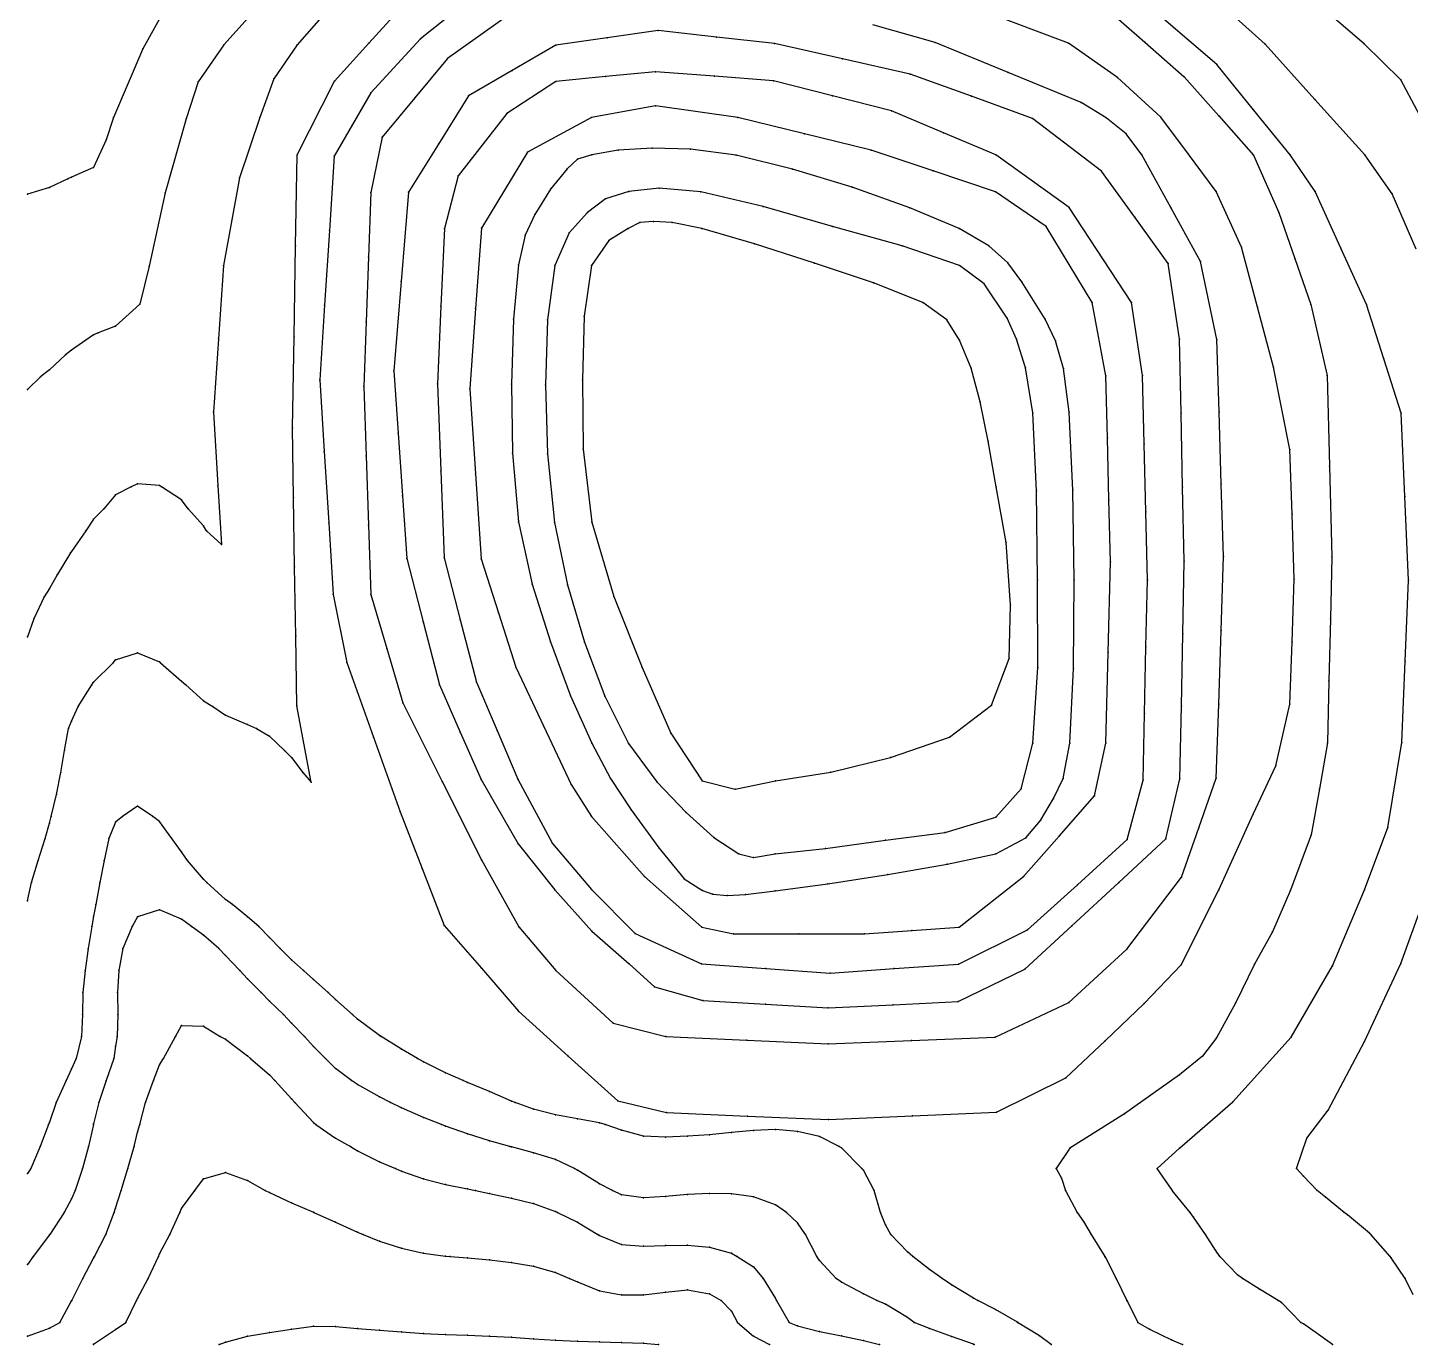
# Model space of a CAD drawing. Extents: x 5604 to 6786, y 4594 to 5776.
# Drawn here: x 5604 to 6355, y 4594 to 5309 of the extents above; entities that cross this region are included whole.
import ezdxf

# ---------------------------------------------------------------- set-up
doc = ezdxf.new("R2010")
doc.units = 0
doc.layers.get('0').update_dxf_attribs({"linetype": 'CONTINUOUS'})

msp = doc.modelspace()

# ---------------------------------------------------------------- linework, layer by layer
at = {"color": 173}
for points in [[(5690.168, 5339.86, 180), (5666.671, 5297.431, 180), (5650.72, 5260.097, 180), (5646.839, 5248.002, 180), (5639.959, 5233.025, 180), (5628.023, 5227.803, 180), (5625.878, 5226.777, 180), (5616.086, 5222.208, 180), (5604.15, 5218.571, 180)], [(5776.705, 5329.663, 140), (5750.357, 5299.554, 140), (5737.735, 5281.129, 140), (5730.162, 5260.184, 140), (5719.078, 5227.446, 140), (5710.431, 5179.731, 140), (5707.754, 5139.904, 140), (5705.077, 5100.077, 140), (5707.406, 5060.307, 140), (5709.274, 5028.4, 140), (5701.226, 5035.795, 140), (5699.641, 5038.407, 140), (5691.341, 5047.732, 140), (5687.705, 5052.488, 140), (5676.794, 5059.668, 140), (5675.768, 5060.321, 140), (5663.832, 5061.347, 140), (5660.288, 5059.668, 140), (5651.896, 5055.378, 140), (5645.554, 5047.732, 140), (5639.959, 5042.043, 140), (5635.763, 5035.795, 140), (5628.023, 5024.605, 140), (5627.463, 5023.859, 140), (5620.096, 5011.923, 140), (5616.086, 5004.462, 140), (5613.102, 4999.986, 140), (5607.507, 4988.05, 140), (5604.15, 4978.165, 140)], [(6357.652, 5188.616, 160), (6344.57, 5218.615, 160), (6329.741, 5239.867, 160), (6302.714, 5269.874, 160), (6275.688, 5299.88, 160), (6242.392, 5329.902, 160)], [(5604.15, 4834.929, 120), (5606.295, 4844.813, 120), (5609.838, 4856.75, 120), (5613.568, 4868.687, 120), (5616.086, 4876.986, 120), (5616.833, 4880.623, 120), (5619.816, 4892.559, 120), (5622.148, 4904.496, 120), (5624.106, 4916.432, 120), (5626.344, 4928.368, 120), (5628.023, 4932.471, 120), (5631.473, 4940.305, 120), (5638.933, 4952.241, 120), (5639.959, 4953.546, 120), (5650.59, 4964.177, 120), (5651.896, 4965.763, 120), (5663.832, 4969.493, 120), (5675.768, 4964.55, 120), (5676.234, 4964.177, 120), (5687.705, 4954.106, 120), (5689.942, 4952.241, 120), (5699.641, 4943.382, 120), (5704.677, 4940.305, 120), (5711.577, 4935.735, 120), (5723.514, 4930.606, 120), (5728.363, 4928.368, 120), (5735.45, 4924.358, 120), (5743.563, 4916.432, 120), (5747.386, 4912.702, 120), (5753.541, 4904.496, 120), (5758.054, 4899.328, 120), (5750.221, 4940.837, 120), (5749.622, 4978.529, 120), (5749.022, 5016.221, 120), (5748.423, 5053.913, 120), (5747.824, 5091.604, 120), (5748.698, 5141.02, 120), (5749.571, 5190.436, 120), (5750.445, 5239.852, 120), (5770.627, 5279.9, 120), (5789.392, 5300.464, 120), (5808.157, 5321.029, 120)], [(5842.914, 5323.027, 100), (5817.267, 5302.744, 100), (5790.414, 5273.559, 100), (5770.475, 5239.198, 100), (5767.879, 5198.692, 100), (5765.284, 5158.186, 100), (5762.688, 5117.68, 100), (5765.129, 5078.87, 100), (5767.57, 5040.06, 100), (5770.012, 5001.25, 100), (5777.423, 4964.299, 100), (5791.854, 4923.721, 100), (5806.284, 4883.144, 100), (5818.254, 4852.368, 100), (5830.225, 4821.592, 100), (5850.393, 4798.316, 100), (5870.561, 4775.041, 100), (5897.535, 4750.655, 100), (5924.509, 4726.269, 100), (5950.785, 4719.942, 100), (5994.783, 4718.077, 100), (6038.78, 4716.211, 100), (6084.396, 4718.154, 100), (6130.011, 4720.098, 100), (6167.53, 4738.851, 100), (6188.835, 4758.989, 100), (6210.142, 4779.127, 100), (6230.105, 4800.206, 100), (6250.525, 4840.833, 100), (6269.139, 4882.029, 100), (6281.586, 4908.18, 100), (6289.055, 4941.618, 100), (6290.3, 4975.576, 100), (6291.544, 5009.535, 100), (6290.3, 5044.737, 100), (6289.055, 5079.939, 100), (6280.342, 5124.537, 100), (6271.643, 5157.097, 100), (6262.944, 5189.657, 100), (6249.222, 5220.022, 100), (6234.212, 5240.204, 100), (6219.203, 5260.385, 100), (6195.65, 5281.831, 100), (6169.093, 5300.517, 100), (6123.224, 5317.706, 100)], [(6367.015, 5247.266, 180), (6349.427, 5280.499, 180), (6329.531, 5300.028, 180), (6300.695, 5324.954, 180)], [(5728.631, 5319.654, 160), (5710.62, 5299.515, 160), (5696.698, 5279.446, 160), (5690.199, 5259.432, 160), (5678.846, 5219.307, 160), (5670.046, 5179.362, 160), (5665.009, 5158.775, 160), (5651.896, 5146.859, 160), (5642.477, 5143.223, 160), (5639.959, 5142.197, 160), (5628.023, 5133.897, 160), (5624.759, 5131.286, 160), (5616.086, 5123.08, 160), (5611.144, 5119.35, 160), (5604.15, 5112.449, 160)], [(5870.772, 5319.663, 80), (5831.938, 5292.182, 80), (5814.274, 5270.807, 80), (5796.611, 5249.432, 80), (5790.38, 5219.382, 80), (5789.137, 5184.267, 80), (5787.894, 5149.152, 80), (5786.65, 5114.037, 80), (5787.894, 5076.424, 80), (5789.137, 5038.811, 80), (5790.38, 5001.198, 80), (5799.025, 4971.812, 80), (5807.669, 4942.425, 80), (5829.029, 4899.77, 80), (5850.389, 4857.114, 80), (5870.772, 4820.849, 80), (5890.848, 4797.085, 80), (5921.962, 4768.583, 80), (5950.462, 4761.241, 80), (5994.481, 4759.28, 80), (6038.5, 4757.318, 80), (6083.813, 4759.104, 80), (6129.126, 4760.891, 80), (6169.255, 4779.781, 80), (6200.61, 4808.708, 80), (6230.384, 4847.712, 80), (6239.786, 4874.603, 80), (6249.188, 4901.494, 80), (6250.504, 4941.607, 80), (6251.82, 4981.72, 80), (6253.137, 5021.833, 80), (6251.938, 5061.099, 80), (6250.738, 5100.364, 80), (6249.539, 5139.63, 80), (6240.652, 5181.972, 80), (6224.734, 5210.941, 80), (6208.816, 5239.911, 80), (6200.391, 5251.219, 80), (6189.508, 5259.896, 80), (6175.816, 5268.236, 80), (6136.245, 5284.53, 80), (6096.674, 5300.825, 80), (6062.874, 5310.419, 80)], [(6189.101, 5319.687, 120), (6210.425, 5300.939, 120), (6231.749, 5282.191, 120), (6250.564, 5260.96, 120), (6269.38, 5239.729, 120), (6283.129, 5208.541, 120), (6291.839, 5183.615, 120), (6300.549, 5158.689, 120), (6309.295, 5120.071, 120), (6310.598, 5070.864, 120), (6311.902, 5021.657, 120), (6311.107, 4988.012, 120), (6310.313, 4954.367, 120), (6309.519, 4920.723, 120), (6305.151, 4895.762, 120), (6300.782, 4870.801, 120), (6289.562, 4840.765, 120), (6279.78, 4818.124, 120), (6269.914, 4800.494, 120), (6259.618, 4779.303, 120), (6249.283, 4760.627, 120), (6241.743, 4750.548, 120), (6229.326, 4740.47, 120), (6199.487, 4719.291, 120), (6169.677, 4700.603, 120), (6162.268, 4689.641, 120), (6165.159, 4684.419, 120), (6167.397, 4677.705, 120), (6173.645, 4665.768, 120), (6177.095, 4660.919, 120), (6181.385, 4653.832, 120), (6188.659, 4641.896, 120), (6189.032, 4641.243, 120), (6194.907, 4629.959, 120), (6200.595, 4618.023, 120), (6200.968, 4617.37, 120), (6206.563, 4606.086, 120), (6212.905, 4602.356, 120), (6224.841, 4596.575, 120), (6230.902, 4594.15, 120)], [(6312.219, 4594.15, 140), (6308.396, 4596.761, 140), (6296.459, 4605.247, 140), (6295.153, 4606.086, 140), (6284.523, 4616.904, 140), (6282.844, 4618.023, 140), (6272.586, 4624.177, 140), (6263.448, 4629.959, 140), (6260.65, 4631.917, 140), (6251.138, 4641.896, 140), (6248.714, 4645.252, 140), (6243.305, 4653.832, 140), (6236.777, 4663.157, 140), (6235.005, 4665.768, 140), (6225.307, 4677.705, 140), (6224.841, 4678.357, 140), (6217.194, 4689.641, 140), (6229.216, 4700.567, 140), (6258.204, 4725.709, 140), (6289.803, 4760.848, 140), (6312.296, 4799.596, 140), (6329.73, 4840.815, 140), (6342.294, 4874.663, 140), (6349.837, 4920.864, 140), (6351.67, 4964.927, 140), (6353.503, 5008.99, 140), (6351.554, 5054.325, 140), (6349.605, 5099.66, 140), (6340.124, 5129.1, 140), (6330.643, 5158.541, 140), (6316.788, 5189.255, 140), (6302.932, 5219.969, 140), (6289.251, 5239.886, 140), (6269.359, 5264.367, 140), (6249.468, 5288.848, 140), (6219.567, 5314.563, 140)], [(5890.775, 5299.45, 60), (5867.09, 5285.662, 60), (5843.406, 5271.874, 60), (5827.092, 5245.712, 60), (5810.778, 5219.55, 60), (5806.828, 5171.121, 60), (5802.877, 5122.691, 60), (5805.254, 5088.73, 60), (5807.631, 5054.769, 60), (5810.009, 5020.807, 60), (5818.798, 4986.438, 60), (5827.588, 4952.068, 60), (5838.926, 4926.384, 60), (5850.264, 4900.701, 60), (5870.263, 4865.828, 60), (5890.262, 4840.941, 60), (5910.389, 4818.352, 60), (5930.517, 4800.735, 60), (5944.363, 4788.267, 60), (5970.515, 4780.76, 60), (6004.564, 4778.751, 60), (6038.613, 4776.743, 60), (6073.912, 4778.496, 60), (6109.21, 4780.248, 60), (6145.377, 4797.806, 60), (6170.868, 4821.366, 60), (6196.359, 4844.926, 60), (6221.85, 4868.486, 60), (6229.462, 4901.122, 60), (6230.252, 4940.499, 60), (6231.043, 4979.875, 60), (6231.833, 5019.252, 60), (6230.958, 5059.44, 60), (6230.082, 5099.627, 60), (6229.206, 5139.815, 60), (6223.068, 5180.952, 60), (6205.024, 5205.926, 60), (6186.979, 5230.899, 60), (6149.465, 5259.64, 60), (6116.301, 5271.681, 60), (6083.136, 5283.721, 60), (6046.303, 5291.97, 60), (6009.47, 5300.218, 60), (5977.921, 5303.791, 60), (5946.373, 5307.364, 60), (5918.574, 5303.407, 60), (5890.775, 5299.45, 60)], [(5890.712, 5279.701, 40), (5864.218, 5262.279, 40), (5837.7, 5228.539, 40), (5830.396, 5199.825, 40), (5828.461, 5157.667, 40), (5826.526, 5115.508, 40), (5828.327, 5068.344, 40), (5830.127, 5021.179, 40), (5838.904, 4987.43, 40), (5847.68, 4953.68, 40), (5858.964, 4927.348, 40), (5870.248, 4901.015, 40), (5888.945, 4866.039, 40), (5910.099, 4841.042, 40), (5933.762, 4817.13, 40), (5969.876, 4800.7, 40), (6004.733, 4798.166, 40), (6039.59, 4795.63, 40), (6074.464, 4798.104, 40), (6109.338, 4800.579, 40), (6146.815, 4819.195, 40), (6173.818, 4843.664, 40), (6200.821, 4868.132, 40), (6209.505, 4900.355, 40), (6210.285, 4936.57, 40), (6211.064, 4972.785, 40), (6211.844, 5009, 40), (6210.975, 5046.032, 40), (6210.105, 5083.065, 40), (6209.236, 5120.098, 40), (6203.144, 5159.633, 40), (6169.441, 5211.193, 40), (6129.533, 5239.776, 40), (6101.221, 5251.758, 40), (6072.909, 5263.74, 40), (6040.956, 5271.916, 40), (6009.003, 5280.091, 40), (5976.935, 5282.497, 40), (5944.866, 5284.903, 40), (5917.789, 5282.302, 40), (5890.712, 5279.701, 40)], [(5910.219, 5260.095, 20), (5875.373, 5241.234, 20), (5850.423, 5199.956, 20), (5847.25, 5156.379, 20), (5844.078, 5112.803, 20), (5847.146, 5066.72, 20), (5850.215, 5020.637, 20), (5859.604, 4991.218, 20), (5868.993, 4961.798, 20), (5884.006, 4929.896, 20), (5899.021, 4897.995, 20), (5910.219, 4880.625, 20), (5938.897, 4848.174, 20), (5970.016, 4820.694, 20), (5987.219, 4816.949, 20), (6022.731, 4816.949, 20), (6058.243, 4816.949, 20), (6083.917, 4818.822, 20), (6109.59, 4820.694, 20), (6144.617, 4848.171, 20), (6163.912, 4869.995, 20), (6183.207, 4891.818, 20), (6189.319, 4920.441, 20), (6190.558, 4969.657, 20), (6191.797, 5018.872, 20), (6190.971, 5052.52, 20), (6190.145, 5086.168, 20), (6189.319, 5119.816, 20), (6181.857, 5159.741, 20), (6156.837, 5200.985, 20), (6129.315, 5219.771, 20), (6095.614, 5231.097, 20), (6061.913, 5242.423, 20), (6025.754, 5251.249, 20), (5989.597, 5260.075, 20), (5944.913, 5266.362, 20), (5910.219, 5260.095, 20)], [(5910.282, 5239.867, 0), (5902.624, 5237.432, 0), (5896.878, 5232.341, 0), (5887.854, 5221.125, 0), (5879.393, 5207.431, 0), (5874.087, 5196.253, 0), (5870.499, 5180.096, 0), (5867.833, 5150.687, 0), (5866.748, 5115.347, 0), (5867.302, 5077.97, 0), (5870.499, 5040.563, 0), (5878.025, 5006.836, 0), (5887.882, 4975.577, 0), (5898.837, 4946.26, 0), (5910.282, 4920.543, 0), (5920.534, 4901.354, 0), (5931.586, 4884.35, 0), (5946.701, 4863.709, 0), (5960.39, 4846.797, 0), (5970.296, 4840.427, 0), (5976.038, 4838.571, 0), (5983.79, 4837.816, 0), (5993.806, 4838.32, 0), (6009.78, 4840.257, 0), (6038.313, 4844.125, 0), (6070.934, 4849.108, 0), (6103.098, 4854.797, 0), (6129.639, 4860.464, 0), (6145.812, 4869.146, 0), (6153.818, 4878.47, 0), (6160.911, 4890.472, 0), (6166.134, 4901.322, 0), (6169.762, 4920.576, 0), (6171.646, 4961.046, 0), (6172.089, 5009.131, 0), (6171.362, 5057.756, 0), (6169.422, 5100.149, 0), (6166.333, 5123.865, 0), (6162.037, 5138.857, 0), (6156.259, 5150.572, 0), (6143.757, 5170.826, 0), (6136.065, 5181.236, 0), (6125.691, 5190.474, 0), (6109.748, 5199.87, 0), (6082.941, 5211.146, 0), (6051.551, 5222.274, 0), (6019.263, 5232.161, 0), (5988.563, 5239.724, 0), (5963.929, 5242.952, 0), (5943.07, 5243.539, 0), (5924.67, 5242.412, 0), (5910.282, 5239.867, 0)], [(5930.426, 5219.864, -20), (5917.827, 5216.023, -20), (5907.891, 5208.581, -20), (5897.96, 5197.554, -20), (5890.209, 5179.835, -20), (5886.247, 5150.304, -20), (5885.113, 5115.014, -20), (5886.251, 5077.616, -20), (5890.071, 5040.2, -20), (5897.07, 5006.477, -20), (5906.431, 4975.23, -20), (5917.431, 4946.008, -20), (5930.288, 4920.228, -20), (5945.593, 4899.471, -20), (5961.495, 4882.783, -20), (5976.536, 4869.219, -20), (5990.128, 4860.335, -20), (5997.982, 4858.463, -20), (6009.743, 4860.335, -20), (6037.159, 4863.301, -20), (6069.617, 4867.832, -20), (6102.07, 4872.049, -20), (6129.562, 4880.35, -20), (6143.243, 4895.688, -20), (6149.738, 4920.517, -20), (6152.386, 4961.565, -20), (6152.187, 5008.957, -20), (6151.597, 5057.447, -20), (6149.591, 5099.878, -20), (6145.695, 5124.297, -20), (6140.711, 5139.855, -20), (6135.725, 5151.132, -20), (6123.28, 5169.758, -20), (6109.928, 5179.772, -20), (6078.654, 5190.468, -20), (6040.88, 5201.025, -20), (6003.259, 5211.738, -20), (5969.398, 5219.802, -20), (5946.853, 5221.712, -20), (5930.426, 5219.864, -20)], [(5930.009, 5199.815, -40), (5919.538, 5193.427, -40), (5910.162, 5179.747, -40), (5906.136, 5152.267, -40), (5905.219, 5117.654, -40), (5905.707, 5080.137, -40), (5910.247, 5040.517, -40), (5922.271, 5000.083, -40), (5937.722, 4961.604, -40), (5953.171, 4925.917, -40), (5970.162, 4900.094, -40), (5988.19, 4895.454, -40), (6009.97, 4900.087, -40), (6040.093, 4904.699, -40), (6072.421, 4912.762, -40), (6104.51, 4923.776, -40), (6127.279, 4941.124, -40), (6136.864, 4966.425, -40), (6137.548, 4995.602, -40), (6135.187, 5029.35, -40), (6129.691, 5059.717, -40), (6125.492, 5084.495, -40), (6121.002, 5105.708, -40), (6116.125, 5124.118, -40), (6109.856, 5139.324, -40), (6102.916, 5150.27, -40), (6090.021, 5159.68, -40), (6063.222, 5170.448, -40), (6031.241, 5181.02, -40), (5998.561, 5191.516, -40), (5969.948, 5199.815, -40), (5953.857, 5203.106, -40), (5943.714, 5203.578, -40), (5936.462, 5203.186, -40), (5930.009, 5199.815, -40)], [(6159.657, 4594.15, 100), (6153.223, 4598.719, 100), (6141.379, 4606.086, 100), (6141.286, 4606.18, 100), (6129.35, 4612.987, 100), (6119.838, 4618.023, 100), (6117.414, 4619.235, 100), (6105.477, 4626.509, 100), (6100.441, 4629.959, 100), (6093.541, 4634.808, 100), (6084.496, 4641.896, 100), (6081.604, 4644.32, 100), (6072.652, 4653.832, 100), (6069.668, 4659.054, 100), (6066.964, 4665.768, 100), (6063.607, 4677.705, 100), (6057.732, 4688.708, 100), (6056.893, 4689.641, 100), (6045.795, 4700.831, 100), (6044.49, 4701.577, 100), (6033.859, 4706.986, 100), (6021.923, 4709.69, 100), (6009.986, 4710.716, 100), (5998.05, 4710.25, 100), (5986.114, 4709.131, 100), (5974.177, 4707.918, 100), (5962.241, 4707.079, 100), (5950.305, 4706.613, 100), (5938.368, 4707.172, 100), (5926.432, 4710.437, 100), (5917.479, 4713.514, 100), (5914.496, 4714.353, 100), (5902.559, 4716.591, 100), (5890.623, 4718.736, 100), (5878.687, 4721.813, 100), (5868.708, 4725.45, 100), (5866.75, 4726.196, 100), (5854.813, 4731.325, 100), (5842.877, 4736.36, 100), (5840.453, 4737.386, 100), (5830.941, 4741.489, 100), (5819.004, 4747.458, 100), (5815.647, 4749.323, 100), (5807.068, 4754.452, 100), (5796.064, 4761.259, 100), (5795.132, 4761.819, 100), (5783.195, 4770.678, 100), (5780.398, 4773.195, 100), (5771.259, 4781.309, 100), (5767.249, 4785.132, 100), (5759.323, 4792.126, 100), (5753.821, 4797.068, 100), (5747.386, 4802.85, 100), (5741.138, 4809.004, 100), (5735.45, 4814.973, 100), (5729.575, 4820.941, 100), (5723.514, 4826.256, 100), (5715.401, 4832.877, 100), (5711.577, 4835.675, 100), (5701.413, 4844.813, 100), (5699.641, 4846.679, 100), (5690.968, 4856.75, 100), (5687.705, 4861.413, 100), (5682.482, 4868.687, 100), (5675.768, 4877.918, 100), (5672.131, 4880.623, 100), (5663.832, 4886.311, 100), (5655.625, 4880.623, 100), (5651.896, 4877.639, 100), (5648.166, 4868.687, 100), (5645.647, 4856.75, 100), (5643.316, 4844.813, 100), (5641.078, 4832.877, 100), (5639.959, 4826.629, 100), (5639.026, 4820.941, 100), (5637.068, 4809.004, 100), (5635.39, 4797.068, 100), (5634.177, 4785.132, 100), (5633.991, 4773.195, 100), (5633.338, 4761.259, 100), (5630.447, 4749.323, 100), (5628.023, 4743.728, 100), (5625.039, 4737.386, 100), (5619.537, 4725.45, 100), (5616.086, 4714.819, 100), (5615.434, 4713.514, 100), (5610.958, 4701.577, 100), (5605.829, 4689.641, 100), (5604.15, 4686.843, 100)], [(6117.88, 4594.15, 90), (6117.414, 4594.336, 90), (6105.477, 4598.346, 90), (6093.541, 4602.729, 90), (6085.241, 4606.086, 90), (6081.604, 4608.697, 90), (6069.668, 4615.878, 90), (6064.912, 4618.023, 90), (6057.732, 4621.66, 90), (6045.795, 4627.908, 90), (6042.998, 4629.959, 90), (6033.859, 4639.75, 90), (6032.46, 4641.896, 90), (6026.306, 4653.832, 90), (6021.923, 4660.173, 90), (6016.048, 4665.768, 90), (6009.986, 4669.964, 90), (5998.05, 4674.254, 90), (5986.114, 4675.933, 90), (5974.177, 4676.119, 90), (5962.241, 4675.466, 90), (5950.305, 4674.348, 90), (5938.368, 4673.695, 90), (5926.432, 4675.28, 90), (5921.583, 4677.705, 90), (5914.496, 4681.341, 90), (5902.559, 4688.708, 90), (5900.88, 4689.641, 90), (5890.623, 4694.583, 90), (5878.687, 4698.127, 90), (5866.75, 4701.297, 90), (5865.911, 4701.577, 90), (5854.813, 4704.655, 90), (5842.877, 4708.478, 90), (5830.941, 4712.674, 90), (5828.796, 4713.514, 90), (5819.004, 4717.244, 90), (5807.068, 4722.466, 90), (5801.007, 4725.45, 90), (5795.132, 4728.434, 90), (5783.195, 4735.148, 90), (5779.932, 4737.386, 90), (5771.259, 4743.914, 90), (5765.757, 4749.323, 90), (5759.323, 4755.851, 90), (5754.38, 4761.259, 90), (5747.386, 4768.533, 90), (5742.91, 4773.195, 90), (5735.45, 4780.469, 90), (5730.788, 4785.132, 90), (5723.514, 4792.592, 90), (5719.317, 4797.068, 90), (5711.577, 4805.274, 90), (5707.847, 4809.004, 90), (5699.641, 4816.185, 90), (5693.113, 4820.941, 90), (5687.705, 4824.951, 90), (5675.768, 4829.986, 90), (5663.832, 4826.256, 90), (5660.848, 4820.941, 90), (5655.812, 4809.004, 90), (5653.574, 4797.068, 90), (5652.921, 4785.132, 90), (5653.015, 4773.195, 90), (5652.735, 4761.259, 90), (5651.896, 4755.944, 90), (5650.87, 4749.323, 90), (5646.767, 4737.386, 90), (5642.757, 4725.45, 90), (5639.959, 4713.793, 90), (5639.866, 4713.514, 90), (5637.162, 4701.577, 90), (5633.991, 4689.641, 90), (5629.981, 4677.705, 90), (5628.023, 4673.135, 90), (5624.013, 4665.768, 90), (5616.18, 4653.832, 90), (5616.086, 4653.552, 90), (5607.134, 4641.896, 90), (5604.15, 4637.419, 90)], [(6356.141, 4621.1, 160), (6351.665, 4629.959, 160), (6344.205, 4641.056, 160), (6343.645, 4641.896, 160), (6333.014, 4653.832, 160), (6332.268, 4654.484, 160), (6320.332, 4664.462, 160), (6318.56, 4665.768, 160), (6308.396, 4673.975, 160), (6304.013, 4677.705, 160), (6296.459, 4685.444, 160), (6292.822, 4689.641, 160), (6298.408, 4706.119, 160), (6309.876, 4721.288, 160), (6329.633, 4758.605, 160), (6349.356, 4800.821, 160), (6360.64, 4831.81, 160)], [(5604.15, 4598.626, 80), (5616.086, 4602.916, 80), (5621.682, 4606.086, 80), (5628.023, 4617.743, 80), (5628.116, 4618.023, 80), (5634.084, 4629.959, 80), (5639.959, 4640.963, 80), (5640.425, 4641.896, 80), (5646.487, 4653.832, 80), (5651.149, 4665.768, 80), (5651.896, 4668.006, 80), (5654.973, 4677.705, 80), (5658.517, 4689.641, 80), (5661.874, 4701.577, 80), (5663.832, 4709.317, 80), (5664.951, 4713.514, 80), (5668.122, 4725.45, 80), (5672.504, 4737.386, 80), (5675.768, 4745.966, 80), (5677.82, 4749.323, 80), (5684.348, 4761.259, 80), (5687.705, 4767.32, 80), (5699.641, 4766.854, 80), (5708.593, 4761.259, 80), (5711.577, 4759.767, 80), (5723.514, 4750.815, 80), (5725.099, 4749.323, 80), (5735.45, 4740.371, 80), (5738.248, 4737.386, 80), (5747.386, 4727.408, 80), (5749.065, 4725.45, 80), (5759.323, 4714.54, 80), (5760.628, 4713.514, 80), (5771.259, 4706.053, 80), (5779.279, 4701.577, 80), (5783.195, 4699.246, 80), (5795.132, 4693.278, 80), (5803.804, 4689.641, 80), (5807.068, 4688.149, 80), (5819.004, 4683.953, 80), (5830.941, 4680.875, 80), (5842.877, 4678.544, 80), (5847.167, 4677.705, 80), (5854.813, 4676.119, 80), (5866.75, 4673.508, 80), (5878.687, 4670.524, 80), (5890.623, 4666.328, 80), (5891.742, 4665.768, 80), (5902.559, 4660.453, 80), (5913.656, 4653.832, 80), (5914.496, 4653.272, 80), (5926.432, 4648.423, 80), (5938.368, 4647.491, 80), (5950.305, 4647.771, 80), (5962.241, 4648.05, 80), (5974.177, 4646.931, 80), (5986.114, 4643.667, 80), (5989.284, 4641.896, 80), (5998.05, 4636.207, 80), (6003.365, 4629.959, 80), (6009.986, 4618.955, 80), (6010.546, 4618.023, 80), (6017.447, 4606.086, 80), (6021.923, 4604.221, 80), (6033.859, 4601.051, 80), (6045.795, 4598.719, 80), (6057.732, 4596.295, 80), (6066.498, 4594.15, 80)], [(5639.866, 4594.15, 70), (5639.959, 4594.243, 70), (5651.896, 4602.17, 70), (5657.397, 4606.086, 70), (5663.272, 4618.023, 70), (5663.832, 4618.955, 70), (5669.52, 4629.959, 70), (5675.208, 4641.896, 70), (5675.768, 4643.201, 70), (5681.363, 4653.832, 70), (5686.772, 4665.768, 70), (5687.705, 4667.82, 70), (5694.792, 4677.705, 70), (5699.641, 4684.046, 70), (5711.577, 4687.496, 70), (5723.514, 4683.113, 70), (5733.025, 4677.705, 70), (5735.45, 4676.585, 70), (5747.386, 4670.99, 70), (5759.323, 4665.861, 70), (5759.509, 4665.768, 70), (5771.259, 4660.453, 70), (5783.195, 4655.044, 70), (5786.18, 4653.832, 70), (5795.132, 4650.102, 70), (5807.068, 4646.278, 70), (5819.004, 4643.574, 70), (5830.941, 4642.082, 70), (5833.366, 4641.896, 70), (5842.877, 4641.056, 70), (5854.813, 4640.03, 70), (5866.75, 4638.632, 70), (5878.687, 4636.58, 70), (5890.623, 4633.223, 70), (5898.27, 4629.959, 70), (5902.559, 4628.001, 70), (5914.496, 4623.245, 70), (5926.432, 4621.007, 70), (5938.368, 4621.1, 70), (5950.305, 4622.406, 70), (5962.241, 4623.711, 70), (5974.177, 4621.66, 70), (5980.519, 4618.023, 70), (5986.114, 4612.241, 70), (5989.377, 4606.086, 70), (5998.05, 4598.533, 70), (6006.816, 4594.15, 70)], [(5708.127, 4594.15, 60), (5711.577, 4595.362, 60), (5723.514, 4598.533, 60), (5735.45, 4600.584, 60), (5747.386, 4602.356, 60), (5759.323, 4604.035, 60), (5771.259, 4603.848, 60), (5783.195, 4602.823, 60), (5795.132, 4601.797, 60), (5807.068, 4600.864, 60), (5819.004, 4600.118, 60), (5830.941, 4599.559, 60), (5842.877, 4599.092, 60), (5854.813, 4598.626, 60), (5866.75, 4597.973, 60), (5878.687, 4597.228, 60), (5890.623, 4596.481, 60), (5902.559, 4595.922, 60), (5914.496, 4595.456, 60), (5926.432, 4595.083, 60), (5938.368, 4594.709, 60), (5946.481, 4594.15, 60)]]:
    msp.add_polyline3d(points, dxfattribs=at)
for p in [(5946.373, 5307.364, 60), (5710.62, 5299.515, 160), (5750.357, 5299.554, 140), (5789.392, 5300.464, 120), (5817.267, 5302.744, 100), (5890.775, 5299.45, 60), (5890.775, 5299.45, 60), (5918.574, 5303.407, 60), (5977.921, 5303.791, 60), (6009.47, 5300.218, 60), (6096.674, 5300.825, 80), (6169.093, 5300.517, 100), (6210.425, 5300.939, 120), (6275.688, 5299.88, 160), (6329.531, 5300.028, 180), (5666.671, 5297.431, 180), (5831.938, 5292.182, 80), (6046.303, 5291.97, 60), (5867.09, 5285.662, 60), (5944.866, 5284.903, 40), (6083.136, 5283.721, 60), (6136.245, 5284.53, 80), (6249.468, 5288.848, 140), (5696.698, 5279.446, 160), (5737.735, 5281.129, 140), (5770.627, 5279.9, 120), (5890.712, 5279.701, 40), (5890.712, 5279.701, 40), (5917.789, 5282.302, 40), (5976.935, 5282.497, 40), (6009.003, 5280.091, 40), (6195.65, 5281.831, 100), (6231.749, 5282.191, 120), (6349.427, 5280.499, 180), (5790.414, 5273.559, 100), (5814.274, 5270.807, 80), (5843.406, 5271.874, 60), (6040.956, 5271.916, 40), (6116.301, 5271.681, 60), (6175.816, 5268.236, 80), (6302.714, 5269.874, 160), (5730.162, 5260.184, 140), (5864.218, 5262.279, 40), (5944.913, 5266.362, 20), (6072.909, 5263.74, 40), (6219.203, 5260.385, 100), (6250.564, 5260.96, 120), (6269.359, 5264.367, 140), (5650.72, 5260.097, 180), (5690.199, 5259.432, 160), (5910.219, 5260.095, 20), (5910.219, 5260.095, 20), (5989.597, 5260.075, 20), (6149.465, 5259.64, 60), (6189.508, 5259.896, 80), (5646.839, 5248.002, 180), (5796.611, 5249.432, 80), (5827.092, 5245.712, 60), (6025.754, 5251.249, 20), (6101.221, 5251.758, 40), (6200.391, 5251.219, 80), (5750.445, 5239.852, 120), (5770.475, 5239.198, 100), (5875.373, 5241.234, 20), (5910.282, 5239.867), (5910.282, 5239.867), (5924.67, 5242.412), (5943.07, 5243.539), (5963.929, 5242.952), (5988.563, 5239.724), (6061.913, 5242.423, 20), (6129.533, 5239.776, 40), (6208.816, 5239.911, 80), (6234.212, 5240.204, 100), (6269.38, 5239.729, 120), (6289.251, 5239.886, 140), (6329.741, 5239.867, 160), (5639.959, 5233.025, 180), (5896.878, 5232.341), (5902.624, 5237.432), (6019.263, 5232.161), (6095.614, 5231.097, 20), (6186.979, 5230.899, 60), (5625.878, 5226.777, 180), (5628.023, 5227.803, 180), (5719.078, 5227.446, 140), (5837.7, 5228.539, 40), (5604.15, 5218.571, 180), (5616.086, 5222.208, 180), (5678.846, 5219.307, 160), (5790.38, 5219.382, 80), (5810.778, 5219.55, 60), (5887.854, 5221.125), (5917.827, 5216.023, -20), (5930.426, 5219.864, -20), (5930.426, 5219.864, -20), (5946.853, 5221.712, -20), (5969.398, 5219.802, -20), (6051.551, 5222.274), (6129.315, 5219.771, 20), (6249.222, 5220.022, 100), (6302.932, 5219.969, 140), (6344.57, 5218.615, 160), (5907.891, 5208.581, -20), (6003.259, 5211.738, -20), (6082.941, 5211.146), (6169.441, 5211.193, 40), (6224.734, 5210.941, 80), (6283.129, 5208.541, 120), (5879.393, 5207.431), (5936.462, 5203.186, -40), (5943.714, 5203.578, -40), (5953.857, 5203.106, -40), (6040.88, 5201.025, -20), (6156.837, 5200.985, 20), (6205.024, 5205.926, 60), (5767.879, 5198.692, 100), (5830.396, 5199.825, 40), (5850.423, 5199.956, 20), (5874.087, 5196.253), (5897.96, 5197.554, -20), (5919.538, 5193.427, -40), (5930.009, 5199.815, -40), (5930.009, 5199.815, -40), (5969.948, 5199.815, -40), (6109.748, 5199.87), (5749.571, 5190.436, 120), (5998.561, 5191.516, -40), (6078.654, 5190.468, -20), (6125.691, 5190.474), (6262.944, 5189.657, 100), (6316.788, 5189.255, 140), (5670.046, 5179.362, 160), (5710.431, 5179.731, 140), (5789.137, 5184.267, 80), (5870.499, 5180.096), (5890.209, 5179.835, -20), (5910.162, 5179.747, -40), (6031.241, 5181.02, -40), (6109.928, 5179.772, -20), (6136.065, 5181.236), (6223.068, 5180.952, 60), (6240.652, 5181.972, 80), (6291.839, 5183.615, 120), (5806.828, 5171.121, 60), (6063.222, 5170.448, -40), (6143.757, 5170.826), (6123.28, 5169.758, -20), (5665.009, 5158.775, 160), (5765.284, 5158.186, 100), (5828.461, 5157.667, 40), (5847.25, 5156.379, 20), (6090.021, 5159.68, -40), (6181.857, 5159.741, 20), (6203.144, 5159.633, 40), (6271.643, 5157.097, 100), (6300.549, 5158.689, 120), (6330.643, 5158.541, 140), (5787.894, 5149.152, 80), (5867.833, 5150.687), (5886.247, 5150.304, -20), (5906.136, 5152.267, -40), (6102.916, 5150.27, -40), (6135.725, 5151.132, -20), (6156.259, 5150.572), (5639.959, 5142.197, 160), (5642.477, 5143.223, 160), (5651.896, 5146.859, 160), (5748.698, 5141.02, 120), (5628.023, 5133.897, 160), (5707.754, 5139.904, 140), (6109.856, 5139.324, -40), (6140.711, 5139.855, -20), (6162.037, 5138.857), (6229.206, 5139.815, 60), (6249.539, 5139.63, 80), (5624.759, 5131.286, 160), (6340.124, 5129.1, 140), (5611.144, 5119.35, 160), (5616.086, 5123.08, 160), (5762.688, 5117.68, 100), (5802.877, 5122.691, 60), (5905.219, 5117.654, -40), (6116.125, 5124.118, -40), (6145.695, 5124.297, -20), (6166.333, 5123.865), (6189.319, 5119.816, 20), (6209.236, 5120.098, 40), (6280.342, 5124.537, 100), (6309.295, 5120.071, 120), (5604.15, 5112.449, 160), (5786.65, 5114.037, 80), (5826.526, 5115.508, 40), (5844.078, 5112.803, 20), (5866.748, 5115.347), (5885.113, 5115.014, -20), (6121.002, 5105.708, -40), (5705.077, 5100.077, 140), (6149.591, 5099.878, -20), (6169.422, 5100.149), (6230.082, 5099.627, 60), (6250.738, 5100.364, 80), (6349.605, 5099.66, 140), (5747.824, 5091.604, 120), (5805.254, 5088.73, 60), (5905.707, 5080.137, -40), (6125.492, 5084.495, -40), (6190.145, 5086.168, 20), (6210.105, 5083.065, 40), (5765.129, 5078.87, 100), (5787.894, 5076.424, 80), (5867.302, 5077.97), (5886.251, 5077.616, -20), (6289.055, 5079.939, 100), (5828.327, 5068.344, 40), (5847.146, 5066.72, 20), (6310.598, 5070.864, 120), (5660.288, 5059.668, 140), (5663.832, 5061.347, 140), (5675.768, 5060.321, 140), (5676.794, 5059.668, 140), (5707.406, 5060.307, 140), (6129.691, 5059.717, -40), (6171.362, 5057.756), (6230.958, 5059.44, 60), (6251.938, 5061.099, 80), (5651.896, 5055.378, 140), (5687.705, 5052.488, 140), (5748.423, 5053.913, 120), (5807.631, 5054.769, 60), (6151.597, 5057.447, -20), (6190.971, 5052.52, 20), (6351.554, 5054.325, 140), (5645.554, 5047.732, 140), (5691.341, 5047.732, 140), (6210.975, 5046.032, 40), (6290.3, 5044.737, 100), (5635.763, 5035.795, 140), (5639.959, 5042.043, 140), (5699.641, 5038.407, 140), (5701.226, 5035.795, 140), (5767.57, 5040.06, 100), (5789.137, 5038.811, 80), (5870.499, 5040.563), (5890.071, 5040.2, -20), (5910.247, 5040.517, -40), (5709.274, 5028.4, 140), (6135.187, 5029.35, -40), (5627.463, 5023.859, 140), (5628.023, 5024.605, 140), (5810.009, 5020.807, 60), (5830.127, 5021.179, 40), (5850.215, 5020.637, 20), (6253.137, 5021.833, 80), (6311.902, 5021.657, 120), (5749.022, 5016.221, 120), (6191.797, 5018.872, 20), (6231.833, 5019.252, 60), (5620.096, 5011.923, 140), (5878.025, 5006.836), (5897.07, 5006.477, -20), (6152.187, 5008.957, -20), (6172.089, 5009.131), (6211.844, 5009, 40), (6291.544, 5009.535, 100), (6353.503, 5008.99, 140), (5613.102, 4999.986, 140), (5616.086, 5004.462, 140), (5770.012, 5001.25, 100), (5790.38, 5001.198, 80), (5922.271, 5000.083, -40), (5859.604, 4991.218, 20), (6137.548, 4995.602, -40), (5607.507, 4988.05, 140), (5818.798, 4986.438, 60), (5838.904, 4987.43, 40), (6311.107, 4988.012, 120), (5604.15, 4978.165, 140), (5749.622, 4978.529, 120), (5887.882, 4975.577), (5906.431, 4975.23, -20), (6231.043, 4979.875, 60), (6251.82, 4981.72, 80), (6290.3, 4975.576, 100), (5663.832, 4969.493, 120), (5799.025, 4971.812, 80), (6190.558, 4969.657, 20), (6211.064, 4972.785, 40), (5650.59, 4964.177, 120), (5651.896, 4965.763, 120), (5675.768, 4964.55, 120), (5676.234, 4964.177, 120), (5777.423, 4964.299, 100), (5868.993, 4961.798, 20), (5937.722, 4961.604, -40), (6136.864, 4966.425, -40), (6152.386, 4961.565, -20), (6171.646, 4961.046), (6351.67, 4964.927, 140), (5639.959, 4953.546, 120), (5687.705, 4954.106, 120), (5847.68, 4953.68, 40), (6310.313, 4954.367, 120), (5638.933, 4952.241, 120), (5689.942, 4952.241, 120), (5827.588, 4952.068, 60), (5898.837, 4946.26), (5917.431, 4946.008, -20), (5631.473, 4940.305, 120), (5699.641, 4943.382, 120), (5704.677, 4940.305, 120), (5750.221, 4940.837, 120), (5807.669, 4942.425, 80), (6127.279, 4941.124, -40), (6230.252, 4940.499, 60), (6250.504, 4941.607, 80), (6289.055, 4941.618, 100), (5628.023, 4932.471, 120), (5711.577, 4935.735, 120), (5723.514, 4930.606, 120), (6210.285, 4936.57, 40), (5626.344, 4928.368, 120), (5728.363, 4928.368, 120), (5735.45, 4924.358, 120), (5791.854, 4923.721, 100), (5838.926, 4926.384, 60), (5858.964, 4927.348, 40), (5884.006, 4929.896, 20), (5953.171, 4925.917, -40), (6104.51, 4923.776, -40), (5624.106, 4916.432, 120), (5743.563, 4916.432, 120), (5910.282, 4920.543), (5930.288, 4920.228, -20), (6149.738, 4920.517, -20), (6169.762, 4920.576), (6189.319, 4920.441, 20), (6309.519, 4920.723, 120), (6349.837, 4920.864, 140), (5747.386, 4912.702, 120), (6072.421, 4912.762, -40), (6281.586, 4908.18, 100), (5622.148, 4904.496, 120), (5753.541, 4904.496, 120), (5850.264, 4900.701, 60), (5870.248, 4901.015, 40), (5920.534, 4901.354), (5970.162, 4900.094, -40), (6009.97, 4900.087, -40), (6040.093, 4904.699, -40), (6166.134, 4901.322), (6209.505, 4900.355, 40), (6229.462, 4901.122, 60), (6249.188, 4901.494, 80), (5619.816, 4892.559, 120), (5758.054, 4899.328, 120), (5829.029, 4899.77, 80), (5899.021, 4897.995, 20), (5945.593, 4899.471, -20), (5988.19, 4895.454, -40), (6143.243, 4895.688, -20), (6305.151, 4895.762, 120), (5663.832, 4886.311, 100), (6160.911, 4890.472), (6183.207, 4891.818, 20), (5616.833, 4880.623, 120), (5651.896, 4877.639, 100), (5655.625, 4880.623, 100), (5672.131, 4880.623, 100), (5675.768, 4877.918, 100), (5806.284, 4883.144, 100), (5910.219, 4880.625, 20), (5931.586, 4884.35), (5961.495, 4882.783, -20), (6129.562, 4880.35, -20), (6153.818, 4878.47), (6269.139, 4882.029, 100), (5616.086, 4876.986, 120), (6102.07, 4872.049, -20), (6163.912, 4869.995, 20), (6239.786, 4874.603, 80), (6300.782, 4870.801, 120), (6342.294, 4874.663, 140), (5613.568, 4868.687, 120), (5648.166, 4868.687, 100), (5682.482, 4868.687, 100), (5870.263, 4865.828, 60), (5888.945, 4866.039, 40), (5946.701, 4863.709), (5976.536, 4869.219, -20), (6037.159, 4863.301, -20), (6069.617, 4867.832, -20), (6145.812, 4869.146), (6200.821, 4868.132, 40), (6221.85, 4868.486, 60), (5609.838, 4856.75, 120), (5645.647, 4856.75, 100), (5687.705, 4861.413, 100), (5690.968, 4856.75, 100), (5850.389, 4857.114, 80), (5990.128, 4860.335, -20), (5997.982, 4858.463, -20), (6009.743, 4860.335, -20), (6129.639, 4860.464), (5818.254, 4852.368, 100), (5938.897, 4848.174, 20), (6070.934, 4849.108), (6103.098, 4854.797), (6144.617, 4848.171, 20), (6230.384, 4847.712, 80), (5606.295, 4844.813, 120), (5643.316, 4844.813, 100), (5699.641, 4846.679, 100), (5701.413, 4844.813, 100), (5890.262, 4840.941, 60), (5910.099, 4841.042, 40), (5960.39, 4846.797), (5970.296, 4840.427), (6009.78, 4840.257), (6038.313, 4844.125), (6173.818, 4843.664, 40), (6196.359, 4844.926, 60), (6250.525, 4840.833, 100), (6289.562, 4840.765, 120), (6329.73, 4840.815, 140), (5604.15, 4834.929, 120), (5641.078, 4832.877, 100), (5711.577, 4835.675, 100), (5715.401, 4832.877, 100), (5976.038, 4838.571), (5983.79, 4837.816), (5993.806, 4838.32), (5639.959, 4826.629, 100), (5663.832, 4826.256, 90), (5675.768, 4829.986, 90), (5687.705, 4824.951, 90), (5723.514, 4826.256, 100), (5639.026, 4820.941, 100), (5660.848, 4820.941, 90), (5693.113, 4820.941, 90), (5729.575, 4820.941, 100), (5830.225, 4821.592, 100), (5870.772, 4820.849, 80), (5910.389, 4818.352, 60), (5970.016, 4820.694, 20), (6083.917, 4818.822, 20), (6109.59, 4820.694, 20), (6146.815, 4819.195, 40), (6170.868, 4821.366, 60), (6279.78, 4818.124, 120), (5699.641, 4816.185, 90), (5735.45, 4814.973, 100), (5933.762, 4817.13, 40), (5987.219, 4816.949, 20), (6022.731, 4816.949, 20), (6058.243, 4816.949, 20), (5637.068, 4809.004, 100), (5655.812, 4809.004, 90), (5707.847, 4809.004, 90), (5711.577, 4805.274, 90), (5741.138, 4809.004, 100), (5747.386, 4802.85, 100), (6200.61, 4808.708, 80), (5635.39, 4797.068, 100), (5653.574, 4797.068, 90), (5719.317, 4797.068, 90), (5753.821, 4797.068, 100), (5850.393, 4798.316, 100), (5890.848, 4797.085, 80), (5930.517, 4800.735, 60), (5969.876, 4800.7, 40), (6004.733, 4798.166, 40), (6039.59, 4795.63, 40), (6074.464, 4798.104, 40), (6109.338, 4800.579, 40), (6145.377, 4797.806, 60), (6230.105, 4800.206, 100), (6269.914, 4800.494, 120), (6312.296, 4799.596, 140), (6349.356, 4800.821, 160), (5723.514, 4792.592, 90), (5759.323, 4792.126, 100), (5944.363, 4788.267, 60), (5634.177, 4785.132, 100), (5652.921, 4785.132, 90), (5730.788, 4785.132, 90), (5735.45, 4780.469, 90), (5767.249, 4785.132, 100), (5771.259, 4781.309, 100), (5970.515, 4780.76, 60), (6109.21, 4780.248, 60), (5633.991, 4773.195, 100), (5653.015, 4773.195, 90), (5742.91, 4773.195, 90), (5780.398, 4773.195, 100), (5870.561, 4775.041, 100), (6004.564, 4778.751, 60), (6038.613, 4776.743, 60), (6073.912, 4778.496, 60), (6169.255, 4779.781, 80), (6210.142, 4779.127, 100), (6259.618, 4779.303, 120), (5687.705, 4767.32, 80), (5699.641, 4766.854, 80), (5747.386, 4768.533, 90), (5783.195, 4770.678, 100), (5921.962, 4768.583, 80), (5633.338, 4761.259, 100), (5652.735, 4761.259, 90), (5684.348, 4761.259, 80), (5708.593, 4761.259, 80), (5711.577, 4759.767, 80), (5754.38, 4761.259, 90), (5795.132, 4761.819, 100), (5796.064, 4761.259, 100), (5950.462, 4761.241, 80), (5994.481, 4759.28, 80), (6083.813, 4759.104, 80), (6129.126, 4760.891, 80), (6188.835, 4758.989, 100), (6249.283, 4760.627, 120), (6289.803, 4760.848, 140), (6329.633, 4758.605, 160), (5651.896, 4755.944, 90), (5723.514, 4750.815, 80), (5759.323, 4755.851, 90), (5807.068, 4754.452, 100), (5897.535, 4750.655, 100), (6038.5, 4757.318, 80), (6241.743, 4750.548, 120), (5628.023, 4743.728, 100), (5630.447, 4749.323, 100), (5650.87, 4749.323, 90), (5675.768, 4745.966, 80), (5677.82, 4749.323, 80), (5725.099, 4749.323, 80), (5765.757, 4749.323, 90), (5771.259, 4743.914, 90), (5815.647, 4749.323, 100), (5819.004, 4747.458, 100), (5625.039, 4737.386, 100), (5646.767, 4737.386, 90), (5672.504, 4737.386, 80), (5735.45, 4740.371, 80), (5738.248, 4737.386, 80), (5779.932, 4737.386, 90), (5783.195, 4735.148, 90), (5830.941, 4741.489, 100), (5840.453, 4737.386, 100), (5842.877, 4736.36, 100), (6167.53, 4738.851, 100), (6229.326, 4740.47, 120), (5747.386, 4727.408, 80), (5795.132, 4728.434, 90), (5854.813, 4731.325, 100), (5619.537, 4725.45, 100), (5642.757, 4725.45, 90), (5668.122, 4725.45, 80), (5749.065, 4725.45, 80), (5801.007, 4725.45, 90), (5807.068, 4722.466, 90), (5866.75, 4726.196, 100), (5868.708, 4725.45, 100), (5878.687, 4721.813, 100), (5924.509, 4726.269, 100), (5950.785, 4719.942, 100), (6130.011, 4720.098, 100), (6258.204, 4725.709, 140), (6309.876, 4721.288, 160), (5615.434, 4713.514, 100), (5616.086, 4714.819, 100), (5639.866, 4713.514, 90), (5639.959, 4713.793, 90), (5664.951, 4713.514, 80), (5759.323, 4714.54, 80), (5760.628, 4713.514, 80), (5819.004, 4717.244, 90), (5828.796, 4713.514, 90), (5830.941, 4712.674, 90), (5890.623, 4718.736, 100), (5902.559, 4716.591, 100), (5914.496, 4714.353, 100), (5917.479, 4713.514, 100), (5994.783, 4718.077, 100), (6038.78, 4716.211, 100), (6084.396, 4718.154, 100), (6199.487, 4719.291, 120), (5663.832, 4709.317, 80), (5771.259, 4706.053, 80), (5842.877, 4708.478, 90), (5926.432, 4710.437, 100), (5938.368, 4707.172, 100), (5950.305, 4706.613, 100), (5962.241, 4707.079, 100), (5974.177, 4707.918, 100), (5986.114, 4709.131, 100), (5998.05, 4710.25, 100), (6009.986, 4710.716, 100), (6021.923, 4709.69, 100), (6033.859, 4706.986, 100), (6298.408, 4706.119, 160), (5610.958, 4701.577, 100), (5637.162, 4701.577, 90), (5661.874, 4701.577, 80), (5779.279, 4701.577, 80), (5783.195, 4699.246, 80), (5854.813, 4704.655, 90), (5865.911, 4701.577, 90), (5866.75, 4701.297, 90), (5878.687, 4698.127, 90), (6044.49, 4701.577, 100), (6045.795, 4700.831, 100), (6169.677, 4700.603, 120), (6229.216, 4700.567, 140), (5795.132, 4693.278, 80), (5890.623, 4694.583, 90), (5604.15, 4686.843, 100), (5605.829, 4689.641, 100), (5633.991, 4689.641, 90), (5658.517, 4689.641, 80), (5699.641, 4684.046, 70), (5711.577, 4687.496, 70), (5723.514, 4683.113, 70), (5803.804, 4689.641, 80), (5807.068, 4688.149, 80), (5819.004, 4683.953, 80), (5900.88, 4689.641, 90), (5902.559, 4688.708, 90), (6056.893, 4689.641, 100), (6057.732, 4688.708, 100), (6162.268, 4689.641, 120), (6165.159, 4684.419, 120), (6217.194, 4689.641, 140), (6292.822, 4689.641, 160), (6296.459, 4685.444, 160), (5629.981, 4677.705, 90), (5654.973, 4677.705, 80), (5694.792, 4677.705, 70), (5733.025, 4677.705, 70), (5735.45, 4676.585, 70), (5830.941, 4680.875, 80), (5842.877, 4678.544, 80), (5847.167, 4677.705, 80), (5854.813, 4676.119, 80), (5914.496, 4681.341, 90), (5921.583, 4677.705, 90), (5926.432, 4675.28, 90), (5962.241, 4675.466, 90), (5974.177, 4676.119, 90), (5986.114, 4675.933, 90), (6063.607, 4677.705, 100), (6167.397, 4677.705, 120), (6224.841, 4678.357, 140), (6225.307, 4677.705, 140), (6304.013, 4677.705, 160), (5628.023, 4673.135, 90), (5651.896, 4668.006, 80), (5687.705, 4667.82, 70), (5747.386, 4670.99, 70), (5866.75, 4673.508, 80), (5878.687, 4670.524, 80), (5938.368, 4673.695, 90), (5950.305, 4674.348, 90), (5998.05, 4674.254, 90), (6009.986, 4669.964, 90), (6308.396, 4673.975, 160), (5624.013, 4665.768, 90), (5651.149, 4665.768, 80), (5686.772, 4665.768, 70), (5759.323, 4665.861, 70), (5759.509, 4665.768, 70), (5771.259, 4660.453, 70), (5890.623, 4666.328, 80), (5891.742, 4665.768, 80), (5902.559, 4660.453, 80), (6016.048, 4665.768, 90), (6021.923, 4660.173, 90), (6066.964, 4665.768, 100), (6173.645, 4665.768, 120), (6177.095, 4660.919, 120), (6235.005, 4665.768, 140), (6236.777, 4663.157, 140), (6318.56, 4665.768, 160), (6320.332, 4664.462, 160), (5616.086, 4653.552, 90), (5616.18, 4653.832, 90), (5646.487, 4653.832, 80), (5681.363, 4653.832, 70), (5783.195, 4655.044, 70), (5786.18, 4653.832, 70), (5913.656, 4653.832, 80), (5914.496, 4653.272, 80), (6026.306, 4653.832, 90), (6069.668, 4659.054, 100), (6072.652, 4653.832, 100), (6181.385, 4653.832, 120), (6243.305, 4653.832, 140), (6332.268, 4654.484, 160), (6333.014, 4653.832, 160), (5795.132, 4650.102, 70), (5807.068, 4646.278, 70), (5926.432, 4648.423, 80), (5938.368, 4647.491, 80), (5950.305, 4647.771, 80), (5962.241, 4648.05, 80), (5974.177, 4646.931, 80), (6248.714, 4645.252, 140), (5604.15, 4637.419, 90), (5607.134, 4641.896, 90), (5639.959, 4640.963, 80), (5640.425, 4641.896, 80), (5675.208, 4641.896, 70), (5675.768, 4643.201, 70), (5819.004, 4643.574, 70), (5830.941, 4642.082, 70), (5833.366, 4641.896, 70), (5842.877, 4641.056, 70), (5854.813, 4640.03, 70), (5866.75, 4638.632, 70), (5986.114, 4643.667, 80), (5989.284, 4641.896, 80), (6032.46, 4641.896, 90), (6033.859, 4639.75, 90), (6081.604, 4644.32, 100), (6084.496, 4641.896, 100), (6188.659, 4641.896, 120), (6189.032, 4641.243, 120), (6251.138, 4641.896, 140), (6343.645, 4641.896, 160), (6344.205, 4641.056, 160), (5634.084, 4629.959, 80), (5669.52, 4629.959, 70), (5878.687, 4636.58, 70), (5890.623, 4633.223, 70), (5898.27, 4629.959, 70), (5998.05, 4636.207, 80), (6003.365, 4629.959, 80), (6042.998, 4629.959, 90), (6093.541, 4634.808, 100), (6100.441, 4629.959, 100), (6194.907, 4629.959, 120), (6260.65, 4631.917, 140), (6263.448, 4629.959, 140), (6351.665, 4629.959, 160), (5902.559, 4628.001, 70), (5914.496, 4623.245, 70), (5950.305, 4622.406, 70), (5962.241, 4623.711, 70), (6045.795, 4627.908, 90), (6105.477, 4626.509, 100), (6272.586, 4624.177, 140), (5628.023, 4617.743, 80), (5628.116, 4618.023, 80), (5663.272, 4618.023, 70), (5663.832, 4618.955, 70), (5926.432, 4621.007, 70), (5938.368, 4621.1, 70), (5974.177, 4621.66, 70), (5980.519, 4618.023, 70), (6009.986, 4618.955, 80), (6010.546, 4618.023, 80), (6057.732, 4621.66, 90), (6064.912, 4618.023, 90), (6069.668, 4615.878, 90), (6117.414, 4619.235, 100), (6119.838, 4618.023, 100), (6200.595, 4618.023, 120), (6200.968, 4617.37, 120), (6282.844, 4618.023, 140), (6284.523, 4616.904, 140), (5986.114, 4612.241, 70), (6081.604, 4608.697, 90), (6129.35, 4612.987, 100), (5616.086, 4602.916, 80), (5621.682, 4606.086, 80), (5651.896, 4602.17, 70), (5657.397, 4606.086, 70), (5735.45, 4600.584, 60), (5747.386, 4602.356, 60), (5759.323, 4604.035, 60), (5771.259, 4603.848, 60), (5783.195, 4602.823, 60), (5795.132, 4601.797, 60), (5807.068, 4600.864, 60), (5819.004, 4600.118, 60), (5989.377, 4606.086, 70), (6017.447, 4606.086, 80), (6021.923, 4604.221, 80), (6033.859, 4601.051, 80), (6085.241, 4606.086, 90), (6093.541, 4602.729, 90), (6141.286, 4606.18, 100), (6141.379, 4606.086, 100), (6206.563, 4606.086, 120), (6212.905, 4602.356, 120), (6295.153, 4606.086, 140), (6296.459, 4605.247, 140), (5604.15, 4598.626, 80), (5639.866, 4594.15, 70), (5639.959, 4594.243, 70), (5708.127, 4594.15, 60), (5711.577, 4595.362, 60), (5723.514, 4598.533, 60), (5830.941, 4599.559, 60), (5842.877, 4599.092, 60), (5854.813, 4598.626, 60), (5866.75, 4597.973, 60), (5878.687, 4597.228, 60), (5890.623, 4596.481, 60), (5902.559, 4595.922, 60), (5914.496, 4595.456, 60), (5926.432, 4595.083, 60), (5938.368, 4594.709, 60), (5946.481, 4594.15, 60), (5998.05, 4598.533, 70), (6006.816, 4594.15, 70), (6045.795, 4598.719, 80), (6057.732, 4596.295, 80), (6066.498, 4594.15, 80), (6105.477, 4598.346, 90), (6117.414, 4594.336, 90), (6117.88, 4594.15, 90), (6153.223, 4598.719, 100), (6159.657, 4594.15, 100), (6224.841, 4596.575, 120), (6230.902, 4594.15, 120), (6308.396, 4596.761, 140), (6312.219, 4594.15, 140)]:
    msp.add_point(p, dxfattribs=at)

doc.saveas('drawing.dxf')
